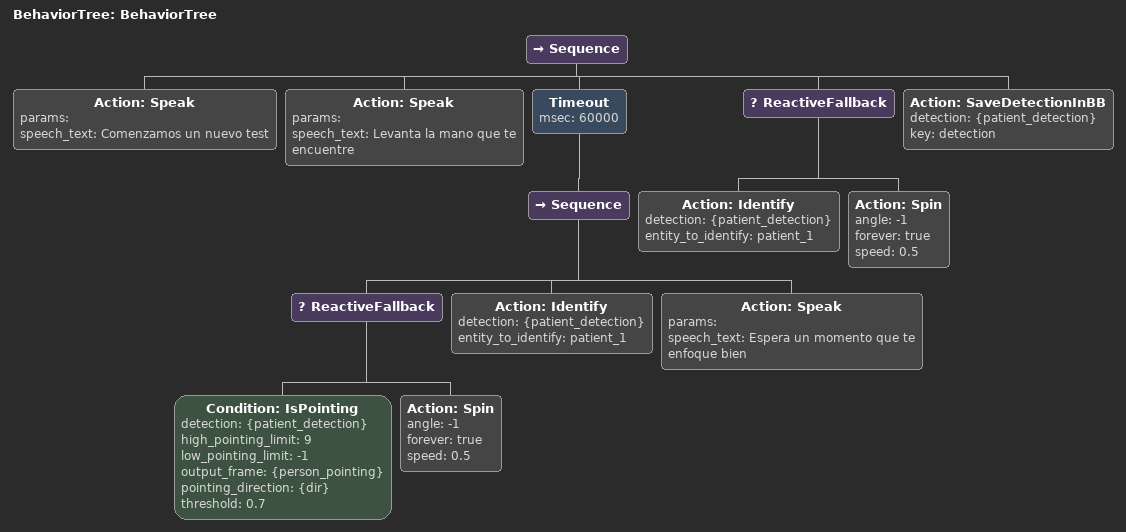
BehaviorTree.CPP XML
<?xml version="1.0"?>
<root main_tree_to_execute="BehaviorTree">
    <BehaviorTree ID="BehaviorTree">
        <Sequence>
            <Action ID="Speak" params="" speech_text="Comenzamos un nuevo test"/>
            <Action ID="Speak" params="" speech_text="Levanta la mano que te encuentre"/>
            <Timeout msec="60000">
                <Sequence>
                    <ReactiveFallback>
                        <Condition ID="IsPointing" detection="{patient_detection}" high_pointing_limit="9" low_pointing_limit="-1" output_frame="{person_pointing}" pointing_direction="{dir}" threshold="0.7"/>
                        <Action ID="Spin" angle="-1" forever="true" speed="0.5"/>
                    </ReactiveFallback>
                    <Action ID="Identify" detection="{patient_detection}" entity_to_identify="patient_1"/>
                    <Action ID="Speak" params="" speech_text="Espera un momento que te enfoque bien"/>
                </Sequence>
            </Timeout>
            <ReactiveFallback>
                <Action ID="Identify" detection="{patient_detection}" entity_to_identify="patient_1"/>
                <Action ID="Spin" angle="-1" forever="true" speed="0.5"/>
            </ReactiveFallback>
            <Action ID="SaveDetectionInBB" detection="{patient_detection}" key="detection"/>
        </Sequence>
    </BehaviorTree>
</root>
